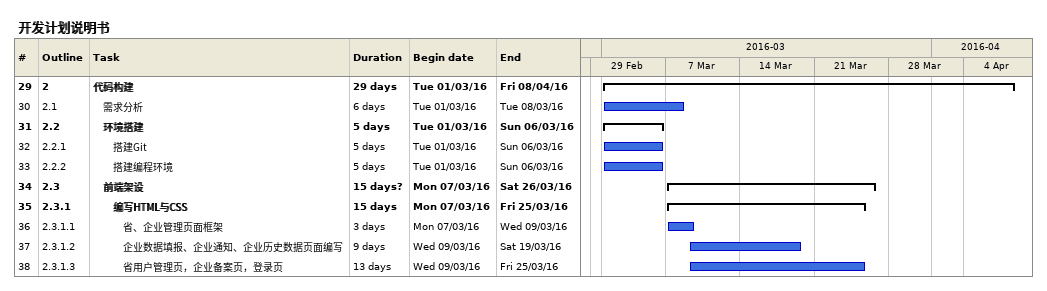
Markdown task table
开发计划说明书

| ID | WBS | Task | Duration | Start | Finish |
|---|---|---|---|---|---|
| 29 | 2 | **代码构建** | 29d | 2016-03-01 | 2016-04-08 |
| 30 | 2.1 | 需求分析 | 6d | 2016-03-01 | 2016-03-08 |
| 31 | 2.2 | **环境搭建** | 5d | 2016-03-01 | 2016-03-06 |
| 32 | 2.2.1 | 搭建Git | 5d | 2016-03-01 | 2016-03-06 |
| 33 | 2.2.2 | 搭建编程环境 | 5d | 2016-03-01 | 2016-03-06 |
| 34 | 2.3 | **前端架设** | 15d? | 2016-03-07 | 2016-03-26 |
| 35 | 2.3.1 | **编写HTML与CSS** | 15d | 2016-03-07 | 2016-03-25 |
| 36 | 2.3.1.1 | 省、企业管理页面框架 | 3d | 2016-03-07 | 2016-03-09 |
| 37 | 2.3.1.2 | 企业数据填报、企业通知、企业历史数据页面编写 | 9d | 2016-03-09 | 2016-03-19 |
| 38 | 2.3.1.3 | 省用户管理页，企业备案页，登录页 | 13d | 2016-03-09 | 2016-03-25 |
